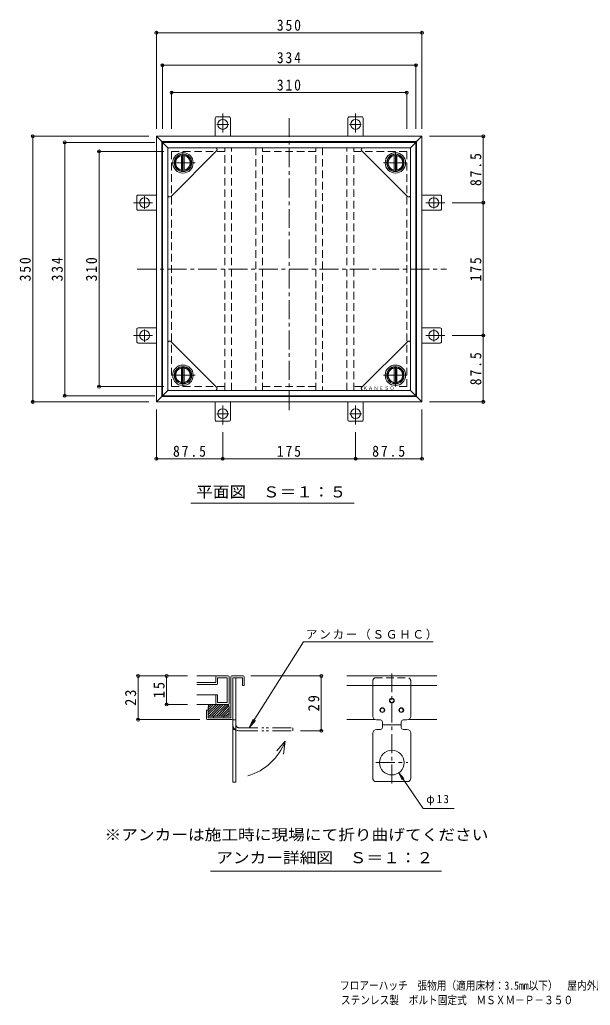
# Model space of a CAD drawing. Units: millimetres at full size, with parts at other scales. Extents: x -341 to 368, y -273 to 247.
# Drawn here: x -341 to -40, y -273 to 247 of the extents above; entities that cross this region are included whole.
import ezdxf
from ezdxf.enums import TextEntityAlignment as Align

# ---------------------------------------------------------------- set-up
doc = ezdxf.new("R2010")
doc.units = ezdxf.units.MM
doc.header["$LTSCALE"] = 2
doc.header["$PDMODE"] = 32
doc.header["$PDSIZE"] = 1.6
for name, pattern in [('CHAIN1', [8, 5, -1, 1, -1]), ('DASHED2', [3, 2, -1]), ('DOUBLE_CHAIN1', [8.8, 5, -1, 0.6, -0.6, 0.6, -1])]:
    doc.linetypes.add(name, pattern=pattern)
for name, color, linetype, lineweight in [('0-0', 7, 'CHAIN1', 9), ('0-1', 2, 'Continuous', 9), ('0-2', 3, 'Continuous', 9), ('0-4', 7, 'Continuous', 9), ('0-5', 7, 'Continuous', 9), ('D-1', 2, 'Continuous', 9), ('D-2', 3, 'Continuous', 9), ('D-4', 7, 'Continuous', 9), ('D-5', 7, 'Continuous', 9)]:
    doc.layers.add(name, color=color, linetype=linetype, lineweight=lineweight)
doc.layers.add('0-F', color=6, linetype='Continuous')
doc.layers.add('F-4', color=7, linetype='Continuous')
doc.styles.add('ＭＳ ゴシック', font='')
doc.styles.get('ＭＳ ゴシック').set_extended_font_data('MS Gothic')

msp = doc.modelspace()

# ---------------------------------------------------------------- linework, layer by layer
at = {"layer": '0-0'}
for p, q in [((-198.683, 40.894), (-198.683, 194.847)), ((-278.742, 115.229), (-115.773, 115.229))]:
    msp.add_line(p, q, dxfattribs=at)
at = {"layer": '0-1'}
for p, q in [((-237.683, 194.769), (-237.683, 185.229)), ((-230.096, 195.469), (-237.27, 195.469)), ((-229.683, 194.769), (-229.683, 185.229)), ((-167.683, 194.769), (-167.683, 185.229)), ((-167.27, 195.469), (-160.096, 195.469)), ((-159.683, 194.769), (-159.683, 185.229)), ((-265.883, 182.429), (-268.683, 185.229)), ((-128.683, 185.229), (-268.683, 185.229)), ((-268.683, 185.229), (-268.683, 45.229)), ((-131.483, 182.429), (-265.883, 182.429)), ((-265.883, 182.429), (-265.883, 48.029)), ((-131.483, 182.429), (-128.683, 185.229)), ((-131.483, 48.029), (-131.483, 182.429)), ((-128.683, 45.229), (-128.683, 185.229)), ((-278.923, 146.642), (-278.923, 153.817)), ((-278.223, 154.229), (-268.683, 154.229)), ((-119.143, 154.229), (-128.683, 154.229)), ((-118.443, 146.642), (-118.443, 153.817)), ((-278.223, 146.229), (-268.683, 146.229)), ((-119.143, 146.229), (-128.683, 146.229)), ((-278.923, 83.817), (-278.923, 76.642)), ((-278.223, 84.229), (-268.683, 84.229)), ((-119.143, 84.229), (-128.683, 84.229)), ((-118.443, 83.817), (-118.443, 76.642)), ((-278.223, 76.229), (-268.683, 76.229)), ((-119.143, 76.229), (-128.683, 76.229)), ((-265.883, 48.029), (-268.683, 45.229)), ((-265.883, 48.029), (-131.483, 48.029)), ((-131.483, 48.029), (-128.683, 45.229)), ((-268.683, 45.229), (-128.683, 45.229)), ((-237.683, 35.689), (-237.683, 45.229)), ((-229.683, 35.689), (-229.683, 45.229)), ((-167.683, 35.689), (-167.683, 45.229)), ((-159.683, 35.689), (-159.683, 45.229)), ((-230.096, 34.989), (-237.27, 34.989)), ((-167.27, 34.989), (-160.096, 34.989))]:
    msp.add_line(p, q, dxfattribs=at)
at = {"layer": '0-1', "linetype": 'CHAIN1'}
for p, q in [((-233.683, 197.228), (-233.683, 186.518)), ((-163.683, 197.228), (-163.683, 186.518)), ((-230.579, 191.469), (-236.748, 191.469)), ((-160.674, 191.469), (-166.89, 191.469)), ((-274.923, 153.745), (-274.923, 146.991)), ((-122.443, 147.183), (-122.443, 153.417)), ((-280.682, 150.229), (-269.971, 150.229)), ((-116.684, 150.229), (-127.395, 150.229)), ((-274.923, 83.441), (-274.923, 76.905)), ((-122.443, 77.124), (-122.443, 83.605)), ((-280.682, 80.229), (-269.971, 80.229)), ((-116.684, 80.229), (-127.395, 80.229)), ((-233.683, 33.23), (-233.683, 43.941)), ((-163.683, 33.23), (-163.683, 43.941)), ((-236.913, 38.989), (-230.459, 38.989)), ((-166.799, 38.989), (-160.51, 38.989))]:
    msp.add_line(p, q, dxfattribs=at)
at = {"layer": '0-1', "linetype": 'DASHED2'}
for p, q in [((-260.683, 177.229), (-232.683, 177.229)), ((-260.683, 53.229), (-260.683, 177.229)), ((-212.683, 177.229), (-184.683, 177.229)), ((-164.683, 177.229), (-136.683, 177.229)), ((-136.683, 177.229), (-136.683, 53.229)), ((-232.683, 53.229), (-260.683, 53.229)), ((-184.683, 53.229), (-212.683, 53.229)), ((-160.097, 53.229), (-164.683, 53.229)), ((-136.683, 53.229), (-142.197, 53.229))]:
    msp.add_line(p, q, dxfattribs=at)
at = {"layer": '0-1'}
for centre in [(-233.683, 191.469), (-163.683, 191.469), (-274.923, 150.229), (-122.443, 150.229), (-274.923, 80.229), (-122.443, 80.229), (-233.683, 38.989), (-163.683, 38.989)]:
    msp.add_circle(centre, 2.6, dxfattribs=at)
for centre, start, end in [((-236.883, 194.769), 118.95502, 180), ((-230.483, 194.769), 0, 61.04498), ((-166.883, 194.769), 118.95502, 180), ((-160.483, 194.769), 0, 61.04498), ((-278.223, 153.429), 90, 151.04498), ((-119.143, 153.429), 28.95502, 90), ((-278.223, 147.029), 208.95502, 270), ((-119.143, 147.029), 270, 331.04498), ((-278.223, 83.429), 90, 151.04498), ((-119.143, 83.429), 28.95502, 90), ((-278.223, 77.029), 208.95502, 270), ((-119.143, 77.029), 270, 331.04498), ((-236.883, 35.689), 180, 241.04498), ((-230.483, 35.689), 298.95502, 0), ((-166.883, 35.689), 180, 241.04498), ((-160.483, 35.689), 298.95502, 0)]:
    msp.add_arc(centre, 0.8, start, end, dxfattribs=at)
at = {"layer": '0-2'}
for p, q in [((-262.683, 179.229), (-265.483, 182.029)), ((-265.483, 182.029), (-131.883, 182.029)), ((-265.483, 48.429), (-265.483, 182.029)), ((-134.683, 179.229), (-131.883, 182.029)), ((-131.883, 182.029), (-131.883, 48.429)), ((-134.683, 179.229), (-262.683, 179.229)), ((-262.683, 179.229), (-262.683, 51.229)), ((-262.683, 154.229), (-262.683, 178.429)), ((-261.883, 179.229), (-237.683, 179.229)), ((-260.976, 153.522), (-236.976, 177.522)), ((-136.39, 153.522), (-160.39, 177.522)), ((-135.483, 179.229), (-159.683, 179.229)), ((-134.683, 51.229), (-134.683, 179.229)), ((-134.683, 154.229), (-134.683, 178.429)), ((-255.403, 175.042), (-255.283, 175.184)), ((-255.403, 175.042), (-255.403, 167.417)), ((-255.283, 167.275), (-255.283, 175.184)), ((-254.083, 167.275), (-254.083, 175.184)), ((-253.963, 175.042), (-254.083, 175.184)), ((-253.963, 175.042), (-253.963, 167.417)), ((-143.403, 175.042), (-143.283, 175.184)), ((-143.403, 175.042), (-143.403, 167.417)), ((-143.283, 167.275), (-143.283, 175.184)), ((-142.083, 167.275), (-142.083, 175.184)), ((-141.963, 175.042), (-142.083, 175.184)), ((-141.963, 175.042), (-141.963, 167.417)), ((-255.283, 167.275), (-255.403, 167.417)), ((-254.083, 167.275), (-253.963, 167.417)), ((-143.283, 167.275), (-143.403, 167.417)), ((-142.083, 167.275), (-141.963, 167.417)), ((-262.683, 76.229), (-262.683, 52.029)), ((-260.976, 76.936), (-236.976, 52.936)), ((-136.39, 76.936), (-160.39, 52.936)), ((-134.683, 76.229), (-134.683, 52.029)), ((-255.283, 63.184), (-255.403, 63.042)), ((-255.403, 55.417), (-255.403, 63.042)), ((-255.283, 63.184), (-255.283, 55.275)), ((-254.083, 63.184), (-254.083, 55.275)), ((-254.083, 63.184), (-253.963, 63.042)), ((-253.963, 55.417), (-253.963, 63.042)), ((-143.283, 63.184), (-143.403, 63.042)), ((-143.403, 55.417), (-143.403, 63.042)), ((-143.283, 63.184), (-143.283, 55.275)), ((-142.083, 63.184), (-142.083, 55.275)), ((-142.083, 63.184), (-141.963, 63.042)), ((-141.963, 55.417), (-141.963, 63.042)), ((-255.403, 55.417), (-255.283, 55.275)), ((-253.963, 55.417), (-254.083, 55.275)), ((-143.403, 55.417), (-143.283, 55.275)), ((-141.963, 55.417), (-142.083, 55.275)), ((-262.683, 51.229), (-265.483, 48.429)), ((-131.883, 48.429), (-265.483, 48.429)), ((-262.683, 51.229), (-134.683, 51.229)), ((-261.883, 51.229), (-237.683, 51.229)), ((-135.483, 51.229), (-159.683, 51.229)), ((-134.683, 51.229), (-131.883, 48.429))]:
    msp.add_line(p, q, dxfattribs=at)
at = {"layer": '0-2', "linetype": 'CHAIN1'}
for p, q in [((-254.683, 177.088), (-254.683, 165.079)), ((-142.683, 177.088), (-142.683, 165.079)), ((-248.334, 171.229), (-260.694, 171.229)), ((-149.032, 171.229), (-136.672, 171.229)), ((-254.683, 53.371), (-254.683, 65.38)), ((-142.683, 53.371), (-142.683, 65.38)), ((-248.334, 59.229), (-260.694, 59.229)), ((-149.032, 59.229), (-136.672, 59.229))]:
    msp.add_line(p, q, dxfattribs=at)
at = {"layer": '0-2', "linetype": 'DASHED2'}
for p, q in [((-232.683, 179.229), (-212.683, 179.229)), ((-232.683, 51.229), (-232.683, 179.229)), ((-229.163, 51.229), (-229.163, 179.229)), ((-216.203, 179.229), (-216.203, 51.229)), ((-212.683, 51.229), (-212.683, 179.229)), ((-164.683, 179.229), (-184.683, 179.229)), ((-184.683, 51.229), (-184.683, 179.229)), ((-181.163, 179.229), (-181.163, 51.229)), ((-168.203, 51.229), (-168.203, 179.229)), ((-164.683, 51.229), (-164.683, 179.229)), ((-232.683, 51.229), (-212.683, 51.229)), ((-164.683, 51.229), (-184.683, 51.229))]:
    msp.add_line(p, q, dxfattribs=at)
at = {"layer": '0-2'}
for centre, radius in [((-254.683, 171.229), 5.4), ((-254.683, 171.229), 4.6), ((-254.683, 171.229), 4.5), ((-254.683, 171.229), 4), ((-142.683, 171.229), 5.4), ((-142.683, 171.229), 4.6), ((-142.683, 171.229), 4.5), ((-142.683, 171.229), 4), ((-254.683, 59.229), 5.4), ((-254.683, 59.229), 4.6), ((-254.683, 59.229), 4.5), ((-254.683, 59.229), 4), ((-142.683, 59.229), 5.4), ((-142.683, 59.229), 4.6), ((-142.683, 59.229), 4.5), ((-142.683, 59.229), 4)]:
    msp.add_circle(centre, radius, dxfattribs=at)
for centre, radius, start, end in [((-261.883, 178.429), 0.8, 90, 180), ((-237.683, 178.229), 1, 315, 90), ((-159.683, 178.229), 1, 90, 225), ((-135.483, 178.429), 0.8, 0, 90), ((-254.683, 171.229), 3.88, 100.69363, 259.30637), ((-254.683, 171.229), 3.88, 280.69363, 79.30637), ((-142.683, 171.229), 3.88, 100.69363, 259.30637), ((-142.683, 171.229), 3.88, 280.69363, 79.30637), ((-261.683, 154.229), 1, 180, 315), ((-135.683, 154.229), 1, 225, 0), ((-261.683, 76.229), 1, 45, 180), ((-135.683, 76.229), 1, 0, 135), ((-254.683, 59.229), 3.88, 100.69363, 259.30637), ((-254.683, 59.229), 3.88, 280.69363, 79.30637), ((-142.683, 59.229), 3.88, 100.69363, 259.30637), ((-142.683, 59.229), 3.88, 280.69363, 79.30637), ((-261.883, 52.029), 0.8, 180, 270), ((-237.683, 52.229), 1, 270, 45), ((-159.683, 52.229), 1, 135, 270), ((-135.483, 52.029), 0.8, 270, 0)]:
    msp.add_arc(centre, radius, start, end, dxfattribs=at)
at = {"layer": '0-4'}
for p, q in [((-268.683, 240.403), (-268.683, 189.229)), ((-268.683, 239.803), (-128.683, 239.803)), ((-128.683, 240.403), (-128.683, 189.229)), ((-265.483, 223.298), (-265.483, 189.229)), ((-265.483, 222.698), (-131.883, 222.698)), ((-131.883, 223.298), (-131.883, 189.229)), ((-260.683, 208.86), (-260.683, 189.229)), ((-260.683, 208.26), (-136.683, 208.26)), ((-136.683, 208.86), (-136.683, 189.229)), ((-334.459, 185.229), (-272.683, 185.229)), ((-333.859, 45.229), (-333.859, 185.229)), ((-317.593, 182.029), (-269.483, 182.029)), ((-316.993, 182.029), (-316.993, 48.429)), ((-95.728, 185.229), (-124.683, 185.229)), ((-96.328, 150.229), (-96.328, 185.229)), ((-299.524, 177.229), (-264.683, 177.229)), ((-298.924, 53.229), (-298.924, 177.229)), ((-95.728, 150.229), (-112.684, 150.229)), ((-96.328, 80.229), (-96.328, 150.229)), ((-95.728, 80.229), (-112.684, 80.229)), ((-96.328, 45.229), (-96.328, 80.229)), ((-299.524, 53.229), (-264.683, 53.229)), ((-317.593, 48.429), (-269.483, 48.429)), ((-334.459, 45.229), (-272.683, 45.229)), ((-95.728, 45.229), (-124.683, 45.229)), ((-268.683, 14.602), (-268.683, 41.229)), ((-128.683, 14.602), (-128.683, 41.229)), ((-233.683, 14.602), (-233.683, 29.23)), ((-163.683, 14.602), (-163.683, 29.23)), ((-268.683, 15.202), (-233.683, 15.202)), ((-233.683, 15.202), (-163.683, 15.202)), ((-163.683, 15.202), (-128.683, 15.202))]:
    msp.add_line(p, q, dxfattribs=at)
for p in [(-268.683, 239.803), (-128.683, 239.803), (-265.483, 222.698), (-131.883, 222.698), (-260.683, 208.26), (-136.683, 208.26), (-333.859, 185.229), (-316.993, 182.029), (-96.328, 185.229), (-298.924, 177.229), (-96.328, 150.229), (-96.328, 80.229), (-298.924, 53.229), (-316.993, 48.429), (-333.859, 45.229), (-96.328, 45.229), (-268.683, 15.202), (-233.683, 15.202), (-163.683, 15.202), (-128.683, 15.202)]:
    msp.add_point(p, dxfattribs=at)
at = {"layer": '0-5'}
msp.add_line((-250.512, -8.24), (-164.457, -8.24), dxfattribs=at)
at = {"layer": 'D-1', "linetype": 'CHAIN1'}
for p, q in [((-144.572, -97.912), (-144.572, -157.026)), ((-153.041, -144.99), (-136.093, -144.99))]:
    msp.add_line(p, q, dxfattribs=at)
at = {"layer": 'D-1'}
for p, q in [((-229.36, -99.802), (-229.36, -121.302)), ((-228.86, -99.302), (-222.86, -99.302)), ((-228.36, -121.802), (-228.36, -100.302)), ((-222.36, -99.802), (-222.36, -104.302)), ((-168.218, -99.302), (-120.925, -99.302)), ((-168.218, -104.302), (-120.925, -104.302)), ((-154.572, -120.49), (-154.572, -104.302)), ((-134.572, -120.49), (-134.572, -104.302)), ((-241.36, -119.681), (-235.98, -114.302)), ((-241.36, -118.408), (-237.253, -114.302)), ((-241.36, -117.136), (-238.526, -114.302)), ((-241.358, -115.861), (-239.799, -114.302)), ((-240.907, -120.502), (-234.707, -114.302)), ((-239.635, -120.502), (-233.435, -114.302)), ((-238.362, -120.502), (-232.162, -114.302)), ((-237.089, -120.502), (-230.889, -114.302)), ((-242.36, -121.802), (-242.36, -117.302)), ((-241.36, -117.302), (-241.36, -116.002)), ((-235.816, -120.502), (-230.431, -115.117)), ((-234.543, -120.502), (-230.36, -116.318)), ((-233.271, -120.502), (-230.36, -117.591)), ((-231.998, -120.502), (-230.36, -118.863)), ((-230.36, -120.502), (-230.36, -116.002)), ((-241.868, -122.302), (-228.86, -122.302)), ((-241.36, -120.502), (-230.36, -120.502)), ((-238.61, -120.502), (-238.61, -121.302)), ((-233.11, -120.502), (-233.11, -121.302)), ((-230.725, -120.502), (-230.36, -120.136)), ((-228.36, -121.802), (-228.36, -155.302)), ((-228.36, -122.49), (-226.76, -122.49)), ((-168.218, -122.302), (-153.418, -122.302)), ((-150.572, -122.49), (-152.572, -122.49)), ((-149.572, -126.49), (-149.572, -123.49)), ((-139.572, -123.49), (-139.572, -126.49)), ((-138.572, -122.49), (-136.572, -122.49)), ((-135.725, -122.302), (-120.925, -122.302)), ((-228.36, -127.49), (-226.76, -127.49)), ((-154.572, -129.49), (-154.572, -153.24)), ((-150.572, -127.49), (-152.572, -127.49)), ((-149.572, -124.99), (-139.572, -124.99)), ((-138.572, -127.49), (-136.572, -127.49)), ((-134.572, -129.49), (-134.572, -153.24)), ((-153.54, -154.99), (-135.603, -154.99))]:
    msp.add_line(p, q, dxfattribs=at)
at = {"layer": 'D-1', "linetype": 'DASHED2'}
for p, q in [((-154.572, -102.052), (-154.572, -104.302)), ((-153.54, -100.302), (-135.603, -100.302)), ((-134.572, -102.052), (-134.572, -104.302))]:
    msp.add_line(p, q, dxfattribs=at)
at = {"layer": 'D-1', "linetype": 'DOUBLE_CHAIN1'}
for p, q in [((-225.16, -126.59), (-196.76, -126.59)), ((-225.16, -128.19), (-196.76, -128.19)), ((-196.76, -128.19), (-196.76, -126.59))]:
    msp.add_line(p, q, dxfattribs=at)
at = {"layer": 'D-1'}
for points in [[(-228.36, -155.302), (-226.76, -155.302), (-226.76, -100.302)], [(-228.36, -100.302), (-223.36, -100.302), (-223.36, -104.302), (-222.36, -104.302)], [(-242.36, -117.302), (-241.36, -117.302), (-241.36, -121.302), (-229.36, -121.302)]]:
    msp.add_lwpolyline(points, dxfattribs=at)
for centre, radius in [((-144.572, -112.302), 1.25), ((-144.572, -112.302), 1), ((-149.572, -117.302), 1.25), ((-149.572, -117.302), 1), ((-139.572, -117.302), 1.25), ((-139.572, -117.302), 1), ((-144.572, -144.99), 6.5)]:
    msp.add_circle(centre, radius, dxfattribs=at)
for centre, radius, start, end in [((-228.86, -99.802), 0.5, 90, 180), ((-222.86, -99.802), 0.5, 0, 90), ((-235.86, -116.002), 5.5, 161.99556, 180), ((-235.86, -116.002), 5.5, 0, 18.00444), ((-241.86, -121.802), 0.5, 180, 270), ((-228.86, -121.802), 0.5, 270, 0), ((-152.572, -120.49), 2, 180, 270), ((-150.572, -123.49), 1, 0, 90), ((-138.572, -123.49), 1, 90, 180), ((-136.572, -120.49), 2, 270, 0), ((-152.572, -129.49), 2, 90, 180), ((-150.572, -126.49), 1, 270, 0), ((-138.572, -126.49), 1, 180, 270), ((-136.572, -129.49), 2, 0, 90), ((-152.572, -153.24), 2, 180, 241.04498), ((-136.572, -153.24), 2, 298.95502, 0)]:
    msp.add_arc(centre, radius, start, end, dxfattribs=at)
at = {"layer": 'D-1', "linetype": 'DASHED2'}
for centre, start, end in [((-152.572, -102.052), 118.95502, 180), ((-136.572, -102.052), 0, 61.04498)]:
    msp.add_arc(centre, 2, start, end, dxfattribs=at)
at = {"layer": 'D-1', "linetype": 'DOUBLE_CHAIN1'}
for radius in [3.2, 1.6]:
    msp.add_arc((-225.16, -124.99), radius, 180, 270, dxfattribs=at)
at = {"layer": 'D-2'}
for p, q in [((-230.889, -99.302), (-247.389, -99.302)), ((-237.389, -102.802), (-247.389, -102.802)), ((-236.889, -103.802), (-247.389, -103.802)), ((-237.389, -99.802), (-237.389, -102.802)), ((-236.389, -103.302), (-236.389, -100.302)), ((-231.389, -100.302), (-236.389, -100.302)), ((-231.389, -113.302), (-231.389, -100.302)), ((-230.389, -99.802), (-230.389, -113.802)), ((-247.389, -109.302), (-236.389, -109.302)), ((-230.889, -114.302), (-247.389, -114.302)), ((-237.389, -113.802), (-237.389, -109.302)), ((-236.389, -113.302), (-236.389, -109.302)), ((-231.389, -113.302), (-236.389, -113.302))]:
    msp.add_line(p, q, dxfattribs=at)
for centre, start, end in [((-236.889, -99.802), 90, 180), ((-236.889, -103.302), 270, 0), ((-230.889, -99.802), 0, 90), ((-236.889, -113.802), 180, 270), ((-230.889, -113.802), 270, 0)]:
    msp.add_arc(centre, 0.5, start, end, dxfattribs=at)
at = {"layer": 'D-4'}
for p, q in [((-278.709, -99.302), (-252.309, -99.302)), ((-278.309, -99.302), (-278.309, -122.302)), ((-263.309, -99.302), (-263.309, -114.302)), ((-181.36, -99.302), (-218.86, -99.302)), ((-181.76, -99.302), (-181.76, -128.19)), ((-263.709, -114.302), (-252.309, -114.302)), ((-278.709, -122.302), (-245.86, -122.302)), ((-181.36, -128.19), (-192.76, -128.19))]:
    msp.add_line(p, q, dxfattribs=at)
for p in [(-278.309, -99.302), (-263.309, -99.302), (-181.76, -99.302), (-263.309, -114.302), (-278.309, -122.302), (-181.76, -128.19)]:
    msp.add_point(p, dxfattribs=at)
at = {"layer": 'D-5'}
for p, q in [((-219.713, -126.59), (-217.624, -122.047)), ((-219.713, -126.59), (-216.519, -122.743)), ((-200.726, -133.598), (-205.172, -138.761)), ((-200.726, -133.598), (-201.611, -140.578)), ((-140.896, -150.351), (-128.031, -169.112)), ((-140.896, -150.351), (-139.051, -153.981)), ((-140.896, -150.351), (-138.206, -153.344)), ((-128.031, -169.112), (-111.695, -169.112)), ((-240.169, -202.169), (-118.467, -202.169))]:
    msp.add_line(p, q, dxfattribs=at)
msp.add_lwpolyline([(-219.713, -126.59), (-191.16, -81.251), (-122.823, -81.251)], dxfattribs=at)
msp.add_arc((-228.928, -123.053), 30.109, 286.17736, 339.49844, dxfattribs=at)

# ---------------------------------------------------------------- texts
at = {"layer": '0-4', "color": 2, "char_height": 5.865, "attachment_point": 7, "style": 'ＭＳ ゴシック'}
for s, insert in [('\\T1.27;\\W0.9;350', (-205.183, 240.803)), ('\\T1.27;\\W0.9;334', (-205.183, 223.698)), ('\\T1.27;\\W0.9;310', (-205.183, 209.26)), ('\\T1.28;\\W0.9;87.5', (-259.933, 16.202)), ('\\T1.27;\\W0.9;175', (-205.183, 16.202)), ('\\T1.28;\\W0.9;87.5', (-154.933, 16.202))]:
    msp.add_mtext(s, dxfattribs=dict(at, insert=insert))
at = {"layer": '0-4', "color": 2, "char_height": 5.865, "attachment_point": 7, "rotation": 90, "style": 'ＭＳ ゴシック'}
for s, insert in [('\\T1.28;\\W0.9;87.5', (-97.328, 158.979)), ('\\T1.27;\\W0.9;350', (-334.859, 108.729)), ('\\T1.27;\\W0.9;334', (-317.993, 108.729)), ('\\T1.27;\\W0.9;310', (-299.924, 108.729)), ('\\T1.27;\\W0.9;175', (-97.328, 108.729)), ('\\T1.28;\\W0.9;87.5', (-97.328, 53.979))]:
    msp.add_mtext(s, dxfattribs=dict(at, insert=insert))
at = {"layer": '0-5', "color": 2, "style": 'ＭＳ ゴシック', "width": 1.1}
msp.add_text('平面図\u3000Ｓ＝１：５', height=5.865, dxfattribs=at).set_placement((-247.749, -6.953), align=Align.BOTTOM_LEFT)
at = {"layer": '0-F', "insert": (-159.861, 51.497), "char_height": 1.76, "attachment_point": 7, "style": 'ＭＳ ゴシック'}
msp.add_mtext('\\T1.15;ＫＡＮＥＳＯ', dxfattribs=at)
at = {"layer": 'D-4', "color": 2, "char_height": 5.865, "attachment_point": 7, "rotation": 90, "style": 'ＭＳ ゴシック'}
for s, insert in [('\\T1.27;\\W0.95;15', (-264.309, -111.052)), ('\\T1.27;\\W0.95;23', (-279.309, -115.052)), ('\\T1.27;\\W0.95;29', (-182.76, -117.996))]:
    msp.add_mtext(s, dxfattribs=dict(at, insert=insert))
at = {"layer": 'D-5', "color": 2, "style": 'ＭＳ ゴシック', "width": 1.1}
for s, p in [('※アンカーは施工時に現場にて折り曲げてください', (-296.054, -187.682)), ('アンカー詳細図\u3000Ｓ＝１：２', (-237.153, -199.783))]:
    msp.add_text(s, height=5.865, dxfattribs=at).set_placement(p, align=Align.BOTTOM_LEFT)
at = {"layer": 'D-5', "char_height": 4.399, "attachment_point": 7, "style": 'ＭＳ ゴシック'}
for s, insert in [('\\T1.17;アンカー（ＳＧＨＣ）', (-189.816, -80.192)), ('\\T1.26;\\W0.95;φ13', (-126.363, -167.532))]:
    msp.add_mtext(s, dxfattribs=dict(at, insert=insert))
at = {"layer": 'F-4', "style": 'ＭＳ ゴシック', "width": 0.85}
for s, p in [('フロアーハッチ\u3000張物用（適用床材：3.5mm以下）\u3000屋内外用\u3000密閉形（防水・防臭形）', (-171.881, -266.036)), ('ステンレス製\u3000ボルト固定式\u3000ＭＳＸＭ－Ｐ－３５０', (-171.38, -273.733))]:
    msp.add_text(s, height=4.399, dxfattribs=at).set_placement(p, align=Align.BOTTOM_LEFT)

doc.saveas('drawing.dxf')
